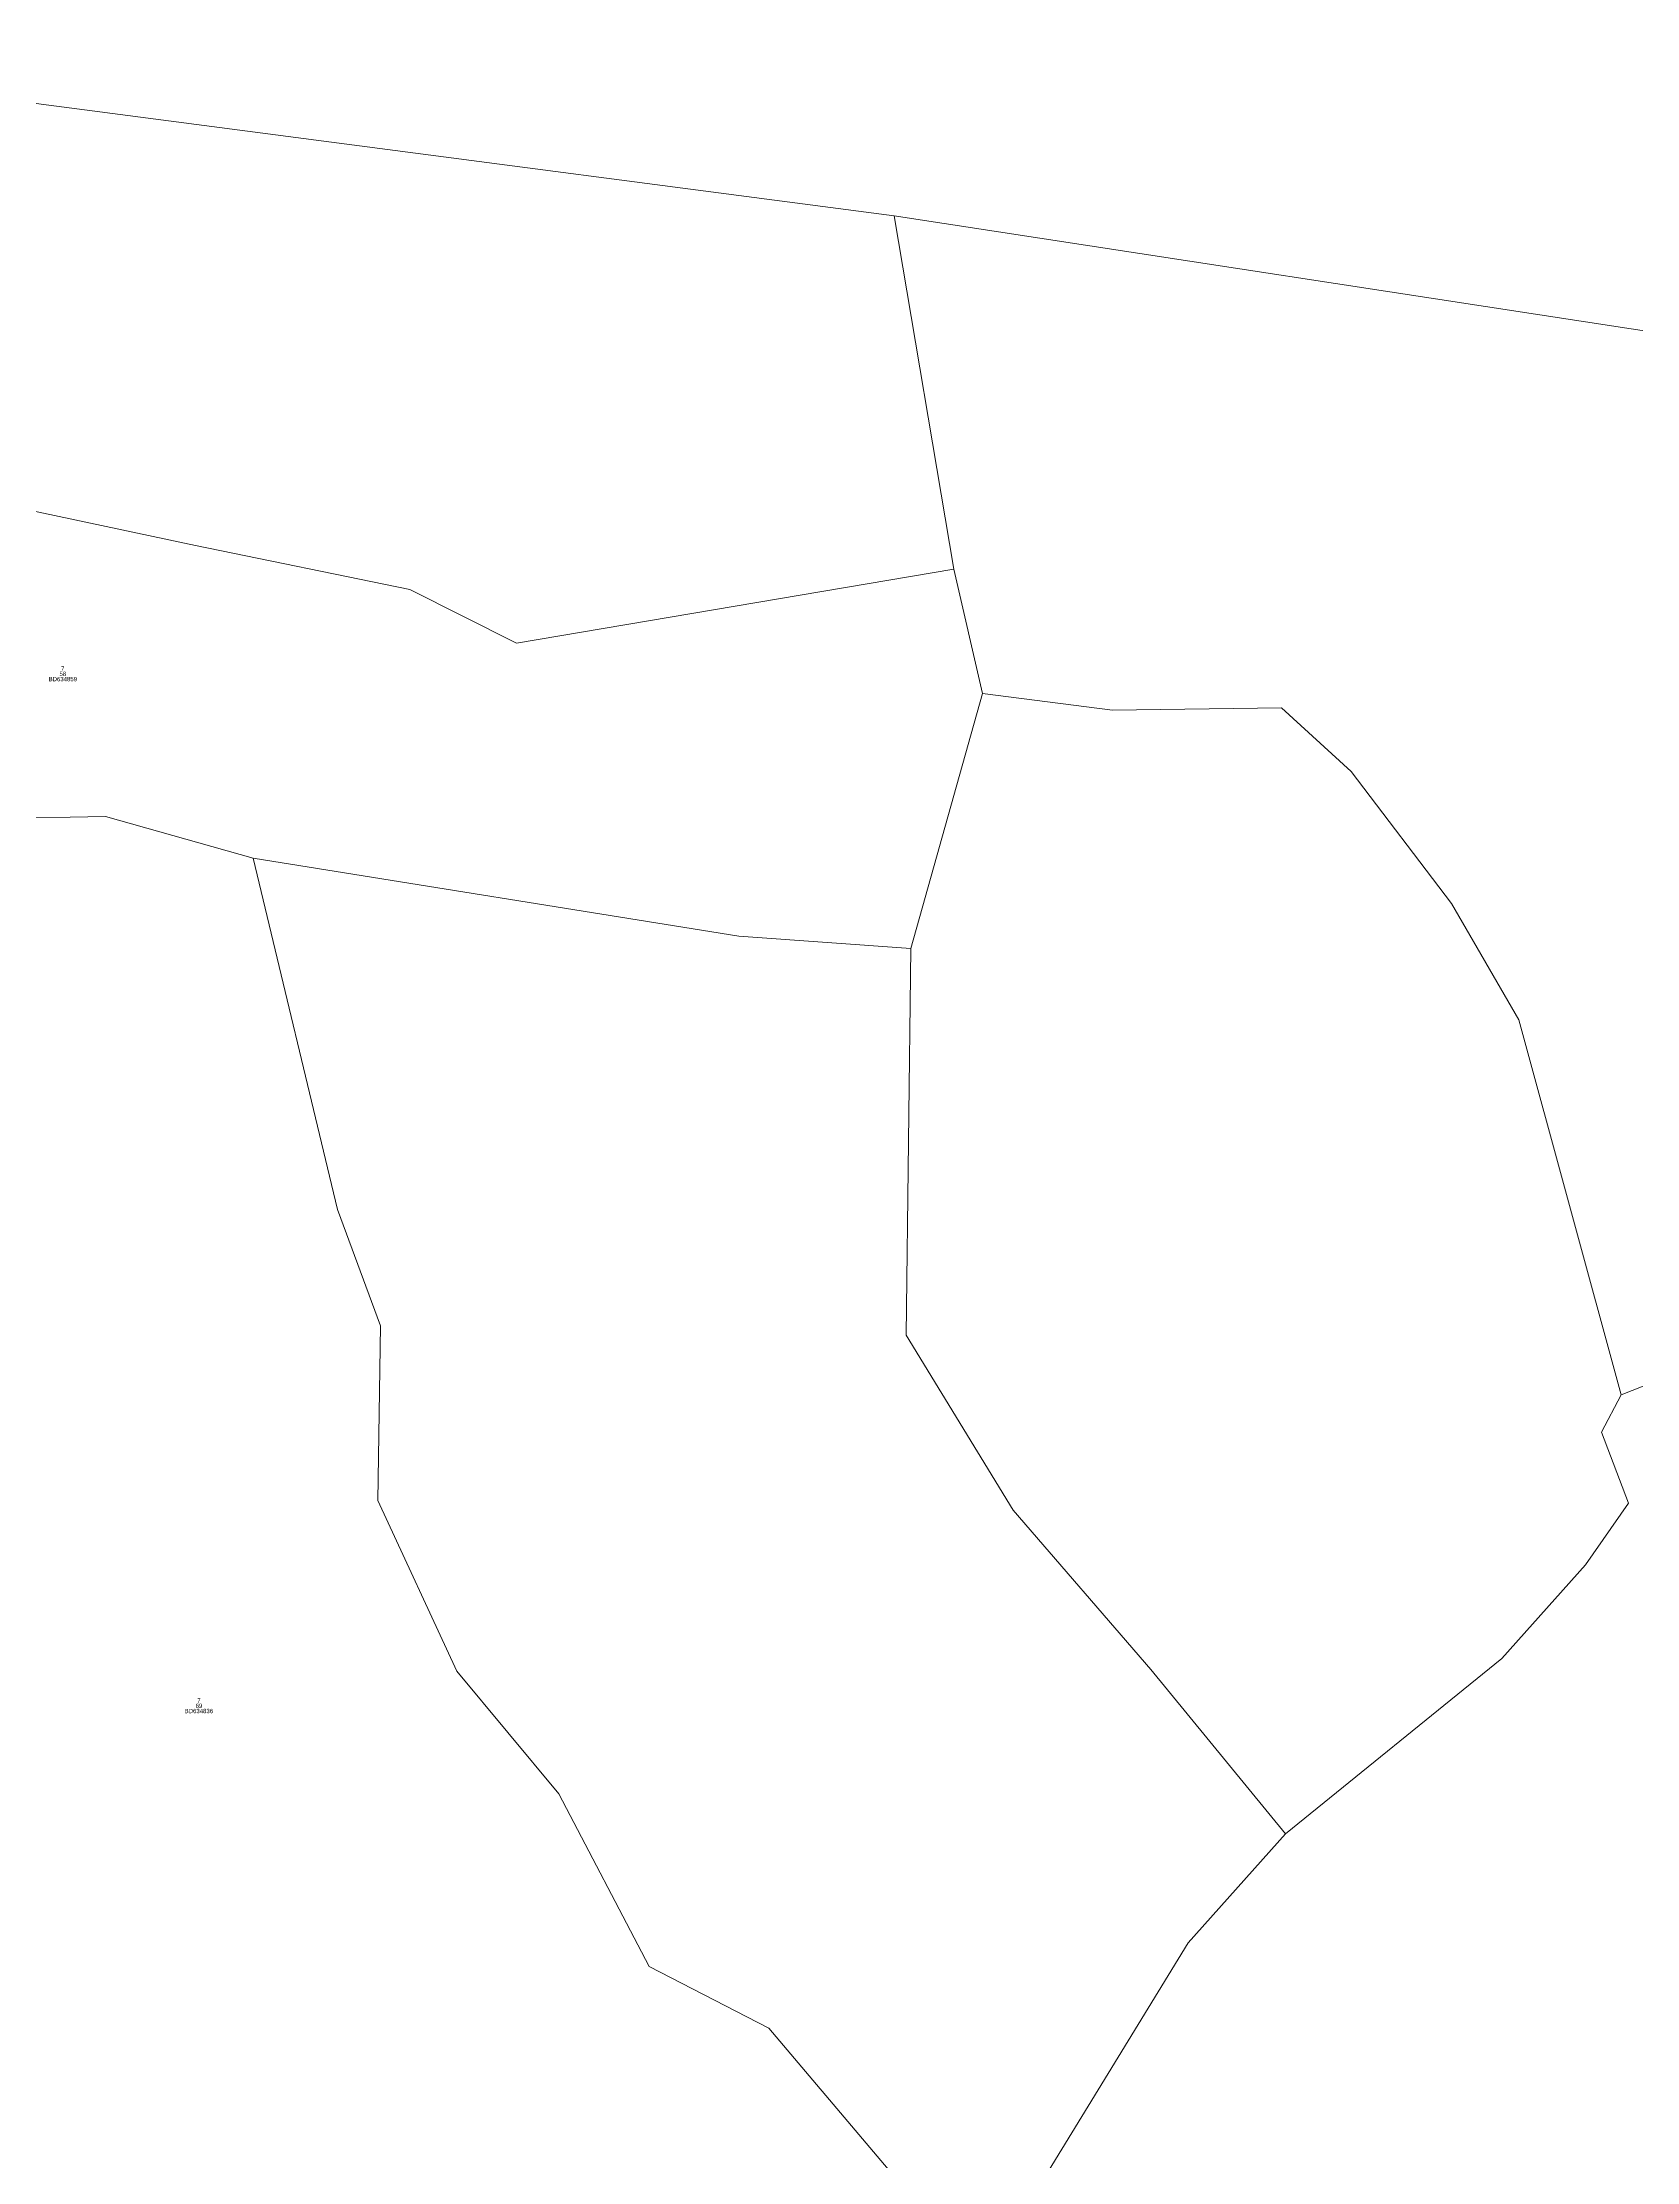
# Model space of a CAD drawing. Header units: metres. Extents: x 547915 to 556085, y 1814738 to 1822008.
# Drawn here: x 550108.1 to 550291.3, y 1819215.4 to 1819458.8 of the extents above; entities that cross this region are included whole.
import ezdxf
from ezdxf.enums import TextEntityAlignment as Align

# ---------------------------------------------------------------- set-up
doc = ezdxf.new("R2010")
doc.units = ezdxf.units.M
doc.header["$LTSCALE"] = 1.6
doc.layers.add('10', color=7, linetype='Continuous', lineweight=13)
doc.layers.add('20', color=7, linetype='Continuous')

msp = doc.modelspace()

# ---------------------------------------------------------------- linework, layer by layer
at = {"layer": '10'}
msp.add_line((550205.96, 1819438.9), (550329.56, 1819419.96), dxfattribs=at)
for points in [[(549959.1, 1819467.08), (550027.36, 1819455.53), (550061.98, 1819457.73), (550205.96, 1819438.9), (550212.81, 1819398.28)], [(550212.81, 1819398.28), (550162.57, 1819389.78), (550150.3, 1819395.96), (550125.66, 1819401.03), (550093.78, 1819407.79), (550066.39, 1819417.53), (550039.31, 1819415.58), (550010.34, 1819417.83)], [(550207.89, 1819354.71), (550216.1, 1819384.02), (550212.81, 1819398.28)], [(550289.48, 1819303.43), (550277.75, 1819346.54), (550270, 1819359.89), (550258.48, 1819375.04), (550250.48, 1819382.38), (550231.05, 1819382.11), (550216.1, 1819384.02)], [(550132.31, 1819365.11), (550115.31, 1819369.89), (550078.64, 1819369.18), (550053.21, 1819364.84)], [(550132.31, 1819365.11), (550141.97, 1819324.73), (550146.94, 1819311.37), (550146.62, 1819291.3), (550155.7, 1819271.69), (550167.43, 1819257.61), (550177.79, 1819237.76), (550191.56, 1819230.69), (550216.02, 1819201.79)], [(550207.89, 1819354.71), (550188.11, 1819356.15), (550132.31, 1819365.11)], [(550207.89, 1819354.71), (550207.35, 1819310.28), (550219.62, 1819290.2), (550235.46, 1819271.87), (550250.92, 1819253.01)], [(550330.09, 1819309.51), (550301.46, 1819308.15), (550289.48, 1819303.43)], [(550289.48, 1819303.43), (550287.23, 1819299.17), (550290.35, 1819291.01), (550285.41, 1819283.93), (550275.79, 1819273.15), (550250.92, 1819253.01)], [(550250.92, 1819253.01), (550239.73, 1819240.47), (550216.02, 1819201.79)]]:
    msp.add_lwpolyline(points, dxfattribs=at)

# ---------------------------------------------------------------- texts
at = {"layer": '20'}
for s, width, p in [('58', 0.95, (550110.425, 1819386.02)), ('7', 0.9, (550110.42, 1819386.62)), ('69', 0.95, (550126.065, 1819267.47)), ('7', 0.95, (550126.065, 1819268.07))]:
    msp.add_text(s, height=0.5, dxfattribs=dict(at, width=width)).set_placement(p, align=Align.CENTER)
for s, p in [('BD634859', (550110.425, 1819385.42)), ('BD634836', (550126.065, 1819266.87))]:
    msp.add_text(s, height=0.5, dxfattribs=at).set_placement(p, align=Align.CENTER)

doc.saveas('drawing.dxf')
